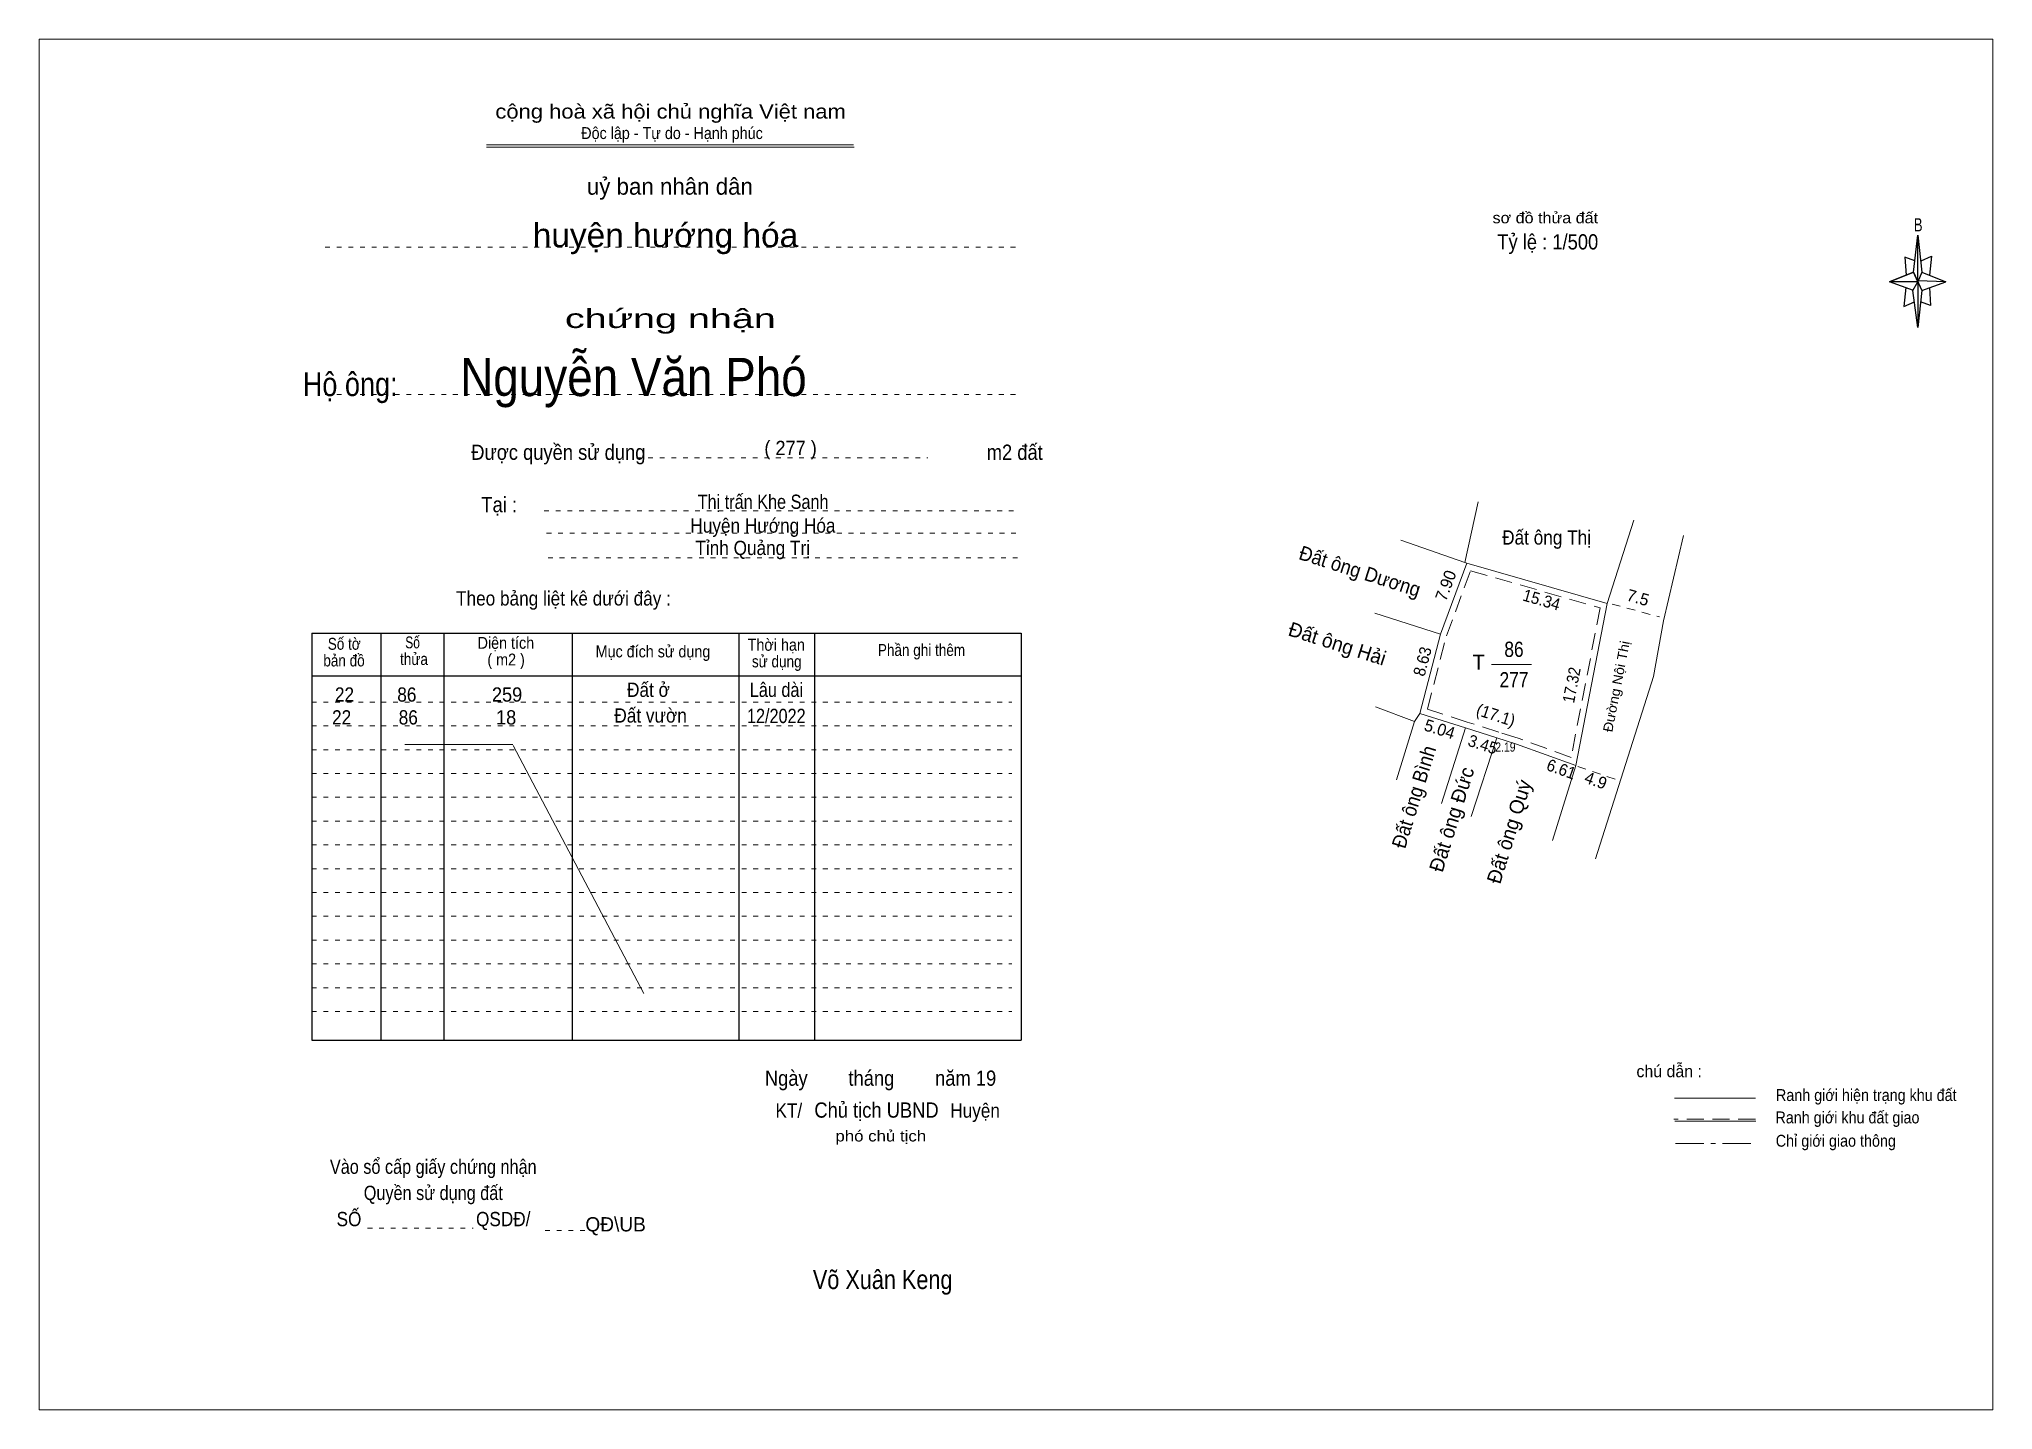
# Model space of a CAD drawing. Header units: centimetres. Extents: x -0.5 to 40.5, y 0 to 28.8.
import ezdxf
from ezdxf.enums import TextEntityAlignment as Align

# ---------------------------------------------------------------- set-up
doc = ezdxf.new("R2010")
doc.units = ezdxf.units.CM
doc.header["$LTSCALE"] = 0.12
for name, pattern in [('DOT_DASHED', [7.7, 5, -1.2, 0.3, -1.2]), ('DOTTED', [1.5, 0.3, -1.2]), ('MEDIUM_DASHED', [4.5, 3, -1.5]), ('SHORT_DASHED', [2.7, 1.5, -1.2])]:
    doc.linetypes.add(name, pattern=pattern)
for name, color, linetype, lineweight in [('1', 7, 'DOTTED', 13), ('3', 7, 'Continuous', 13), ('50', 7, 'Continuous', 25)]:
    doc.layers.add(name, color=color, linetype=linetype, lineweight=lineweight)
doc.layers.add('34', color=7, linetype='Continuous')

msp = doc.modelspace()

# ---------------------------------------------------------------- linework, layer by layer
at = {"layer": '1', "linetype": 'Continuous'}
for p, q in [((8.91, 26.55), (16.62, 26.55)), ((8.91, 26.5), (16.63, 26.5))]:
    msp.add_line(p, q, dxfattribs=at)
at = {"layer": '1'}
for p, q in [((5.52, 24.4), (20.02, 24.4)), ((5.52, 21.3), (20.02, 21.3)), ((12.06, 19.97), (18.18, 19.97)), ((10.12, 18.86), (20.06, 18.86)), ((10.17, 18.39), (20.11, 18.39)), ((10.2, 17.87), (20.14, 17.87)), ((5.24, 14.84), (19.94, 14.84)), ((5.24, 14.34), (19.94, 14.34)), ((5.24, 13.84), (19.94, 13.84)), ((5.24, 13.34), (19.94, 13.34)), ((5.24, 12.84), (19.94, 12.84)), ((5.24, 12.34), (19.94, 12.34)), ((5.24, 11.84), (19.94, 11.84)), ((5.24, 11.34), (19.94, 11.34)), ((5.24, 10.84), (19.94, 10.84)), ((5.24, 10.34), (19.94, 10.34)), ((5.24, 9.84), (19.94, 9.84)), ((5.24, 9.34), (19.94, 9.34)), ((5.24, 8.84), (19.94, 8.84)), ((5.24, 8.34), (19.94, 8.34)), ((6.41, 3.79), (8.63, 3.79)), ((10.14, 3.74), (11.2, 3.74))]:
    msp.add_line(p, q, dxfattribs=at)
at = {"layer": '1', "linetype": 'Continuous', "lineweight": 25}
for p, q in [((5.24, 16.29), (20.14, 16.29)), ((5.24, 16.29), (5.24, 7.74)), ((6.69, 16.29), (6.69, 7.74)), ((8.01, 16.29), (8.01, 7.74)), ((10.71, 16.29), (10.71, 7.74)), ((14.21, 16.29), (14.21, 7.74)), ((15.8, 16.29), (15.8, 7.74)), ((20.14, 16.29), (20.14, 7.74)), ((5.24, 15.39), (20.14, 15.39)), ((5.24, 7.74), (20.14, 7.74))]:
    msp.add_line(p, q, dxfattribs=at)
at = {"layer": '1', "linetype": 'Continuous'}
msp.add_lwpolyline([(-0.49, -0.03), (40.55, -0.03), (40.55, 28.77), (-0.49, 28.77)], close=True, dxfattribs=at)
at = {"layer": '3'}
for p, q in [((32.45, 16.91), (33.01, 18.66)), ((33.63, 16.55), (34.05, 18.34)), ((29.5, 17.76), (32.45, 16.91)), ((31.79, 13.51), (32.45, 16.91)), ((33.42, 15.38), (33.63, 16.55)), ((28.51, 14.6), (28.95, 16.27)), ((30.02, 15.63), (30.86, 15.63)), ((33.42, 15.38), (32.2, 11.55)), ((28.4, 14.43), (28.51, 14.6)), ((28.51, 14.6), (29.47, 14.3)), ((29.47, 14.3), (28.97, 12.71)), ((30.13, 14.09), (30.54, 13.96)), ((30.54, 13.96), (31.79, 13.51)), ((31.3, 11.93), (31.79, 13.51))]:
    msp.add_line(p, q, dxfattribs=at)
at = {"layer": '3', "linetype": 'SHORT_DASHED'}
for p, q in [((32.55, 16.9), (33.55, 16.63)), ((31.83, 13.49), (32.68, 13.2))]:
    msp.add_line(p, q, dxfattribs=at)
at = {"layer": '3'}
for points in [[(29.74, 19.05), (29.46, 17.77), (28.11, 18.24)], [(29.46, 17.77), (29.5, 17.76), (28.95, 16.27), (27.57, 16.71)], [(27.58, 14.74), (28.4, 14.43), (28.02, 13.21)], [(29.47, 14.3), (30.13, 14.09), (29.59, 12.44)]]:
    msp.add_lwpolyline(points, dxfattribs=at)
msp.add_lwpolyline([(29.5, 17.76), (32.45, 16.91), (31.79, 13.51), (30.54, 13.96), (30.13, 14.09), (29.47, 14.3), (28.51, 14.6), (28.95, 16.27)], close=True, dxfattribs=at)
at = {"layer": '3', "linetype": 'MEDIUM_DASHED'}
msp.add_lwpolyline([(29.58, 17.6), (32.3, 16.82), (31.69, 13.68), (30.58, 14.08), (30.17, 14.21), (29.51, 14.42), (28.67, 14.69), (29.07, 16.23)], close=True, dxfattribs=at)
at = {"layer": '50'}
for p, q in [((38.88, 23.87), (38.97, 24.65)), ((39.06, 23.87), (39.56, 23.67)), ((38.88, 23.49), (38.38, 23.67)), ((39.06, 23.49), (38.97, 22.71)), ((39.22, 23.55), (39.24, 23.17)), ((39.24, 23.17), (39.03, 23.25))]:
    msp.add_line(p, q, dxfattribs=at)
at = {"layer": '50', "lineweight": 13}
for p, q in [((7.19, 13.95), (9.46, 13.95)), ((9.47, 13.93), (12.21, 8.72)), ((35.56, 6.52), (33.86, 6.52)), ((35.57, 6.04), (33.87, 6.04))]:
    msp.add_line(p, q, dxfattribs=at)
at = {"layer": '50', "linetype": 'MEDIUM_DASHED', "lineweight": 13}
msp.add_line((35.56, 6.08), (33.85, 6.08), dxfattribs=at)
at = {"layer": '50', "linetype": 'DOT_DASHED', "lineweight": 13}
msp.add_line((33.88, 5.57), (35.59, 5.57), dxfattribs=at)
at = {"layer": '50'}
for points in [[(38.97, 24.65), (39.06, 23.87), (38.97, 23.67)], [(38.97, 23.67), (38.38, 23.67), (38.88, 23.87), (39.06, 23.49), (39.56, 23.67), (38.97, 23.69)], [(38.97, 23.67), (38.97, 22.71), (38.87, 23.49)]]:
    msp.add_lwpolyline(points, close=True, dxfattribs=at)
for points in [[(38.97, 23.67), (38.88, 23.87), (38.38, 23.67)], [(38.91, 24.11), (38.7, 24.19), (38.73, 23.81)], [(39.04, 24.11), (39.26, 24.21), (39.22, 23.81)], [(38.72, 23.55), (38.68, 23.15), (38.9, 23.25)], [(38.97, 23.67), (39.06, 23.49), (39.56, 23.67)]]:
    msp.add_lwpolyline(points, dxfattribs=at)

# ---------------------------------------------------------------- texts
at = {"layer": '1'}
for s, height, width, p in [('cộng hoà xã hội chủ nghĩa Việt nam', 0.3, 1.15, (12.775, 27.1)), ('Độc lập - Tự do - Hạnh phúc', 0.25, 0.9, (12.805, 26.67)), ('chứng nhận', 0.4, 1.55, (12.77, 22.7)), ('Được quyền sử dụng                                                                   m2 đất', 0.32, 0.9, (14.59, 19.93)), ('Tại :', 0.32, 0.9, (9.175, 18.83)), ('Theo bảng liệt kê dưới đây :', 0.3, 0.9, (10.525, 16.87)), ('Số tờ', 0.25, 0.85, (5.92, 15.94)), ('Số ', 0.25, 0.75, (7.39, 15.97)), ('Diện tích', 0.25, 0.9, (9.315, 15.96)), ('Mục đích sử dụng', 0.25, 0.9, (12.405, 15.78)), ('Thời hạn', 0.25, 0.9, (14.995, 15.92)), ('Phần ghi thêm', 0.25, 0.85, (18.045, 15.81)), ('bản đồ', 0.25, 0.85, (5.915, 15.59)), ('thửa', 0.25, 0.85, (7.385, 15.62)), ('( m2 )', 0.25, 0.9, (9.32, 15.61)), ('sử dụng', 0.25, 0.85, (15.005, 15.57)), ('Ngày        tháng        năm 19', 0.32, 0.9, (17.185, 6.78)), ('Chủ tịch UBND', 0.32, 0.9, (17.1, 6.11)), ('Vào sổ cấp giấy chứng nhận', 0.3, 0.85, (7.79, 4.93)), ('Quyền sử dụng đất', 0.3, 0.85, (7.79, 4.38)), ('SỐ                        QSDĐ/', 0.3, 0.9, (7.795, 3.83))]:
    msp.add_text(s, height=height, dxfattribs=dict(at, width=width)).set_placement(p, align=Align.CENTER)
msp.add_text('uỷ ban nhân dân', height=0.35, dxfattribs=at).set_placement((12.76, 25.5), align=Align.CENTER)
at = {"layer": '3'}
for s, height, width, p in [('Đất ông Thị ', 0.3, 0.9, (31.225, 18.15)), ('86', 0.32, 0.85, (30.49, 15.79)), ('277', 0.32, 0.85, (30.49, 15.15)), ('2.19', 0.1919, 0.85, (30.31, 13.8))]:
    msp.add_text(s, height=height, dxfattribs=dict(at, width=width)).set_placement(p, align=Align.CENTER)
for s, height, rotation, width, p in [('Đất ông Dương ', 0.3, 342.316, 0.95, (27.2594, 17.4312)), ('15.34', 0.25, 343.998, 0.95, (31.0355, 16.8694)), ('Đường Nội Thị ', 0.2, 79.015, 1.1, (32.7462, 15.1909)), ('8.63', 0.25, 75.24, 0.95, (28.6872, 15.6632)), ('17.32', 0.25, 79.015, 0.9, (31.823, 15.1762)), ('(17.1)', 0.25, 341.933, 0.95, (30.0712, 14.4491)), ('3.45', 0.25, 341.933, 0.95, (29.7962, 13.8334)), ('Đất ông Bình', 0.3, 72.77, 0.95, (28.5312, 12.8056)), ('6.61', 0.25, 340.276, 0.95, (31.4428, 13.315))]:
    msp.add_text(s, height=height, rotation=rotation, dxfattribs=dict(at, width=width)).set_placement(p, align=Align.CENTER)
for s, height, rotation, p in [('7.90', 0.2498, 69.639, (29.1738, 17.2465)), ('7.5', 0.25, 343.998, (33.0605, 16.9168)), ('Đất ông Hải', 0.3, 342.316, (26.7344, 15.9257)), ('5.04', 0.25, 342.463, (28.8923, 14.1545)), ('Đất ông Đức ', 0.3, 72.77, (29.3412, 12.3856)), ('Đất ông Quý', 0.3, 72.77, (30.5319, 12.0756)), ('4.9', 0.25, 340.276, (32.1678, 13.0783))]:
    msp.add_text(s, height=height, rotation=rotation, dxfattribs=at).set_placement(p, align=Align.CENTER)
msp.add_text('T', height=0.32, dxfattribs=at).set_placement((29.88, 15.52), align=Align.RIGHT)
at = {"layer": '34'}
for s, height, width, p in [('huyện hướng hóa ', 0.5, 1.05, (12.765, 24.4)), ('Nguyễn Văn Phó', 0.8, 0.9, (11.995, 21.27)), ('Hộ ông:', 0.5, 0.85, (6.045, 21.27)), ('( 277 )', 0.3, 0.95, (15.295, 20.03)), ('Thị trấn Khe Sanh ', 0.3, 0.85, (14.765, 18.9)), ('Huyện Hướng Hóa ', 0.3, 0.9, (14.765, 18.4)), ('Tỉnh Quảng Trị ', 0.3, 0.9, (14.55, 17.93)), ('22', 0.3, 0.9, (5.925, 14.85)), ('86', 0.3, 0.9, (7.235, 14.85)), ('259', 0.3, 0.95, (9.34, 14.85)), ('22', 0.3, 0.9, (5.865, 14.37)), ('86', 0.3, 0.9, (7.265, 14.37)), ('18', 0.3, 0.95, (9.32, 14.37))]:
    msp.add_text(s, height=height, dxfattribs=dict(at, width=width)).set_placement(p, align=Align.CENTER)
at = {"layer": '50'}
for s, height, width, p in [('sơ đồ thửa đất ', 0.23, 1.1, (31.195, 24.9)), ('B', 0.2756, 0.75, (38.98, 24.73)), ('Đất ở ', 0.3, 0.9, (12.36, 14.95)), ('Lâu dài ', 0.3, 0.85, (15.045, 14.95)), ('Đất vườn', 0.3, 0.9, (12.355, 14.41)), ('12/2022', 0.3, 0.85, (14.995, 14.4)), ('Ranh giới hiện trạng khu đất', 0.25, 0.9, (37.89, 6.46)), ('KT/                               Huyện ', 0.3, 0.9, (17.385, 6.11)), ('Ranh giới khu đất giao', 0.25, 0.9, (37.495, 5.99)), ('phó chủ tịch', 0.23, 1.15, (17.19, 5.61)), ('Chỉ giới giao thông', 0.25, 0.9, (37.25, 5.5)), ('Võ Xuân Keng', 0.4, 0.85, (17.23, 2.51))]:
    msp.add_text(s, height=height, dxfattribs=dict(at, width=width)).set_placement(p, align=Align.CENTER)
at = {"layer": '50', "width": 0.9}
msp.add_text('Tỷ lệ : 1/500', height=0.32, dxfattribs=at).set_placement((30.14, 24.35))
at = {"layer": '50'}
for s, height, p in [('chú dẫn :', 0.25, (33.75, 6.96)), ('QĐ\\UB', 0.3, (11.62, 3.72))]:
    msp.add_text(s, height=height, dxfattribs=at).set_placement(p, align=Align.CENTER)

doc.saveas('drawing.dxf')
